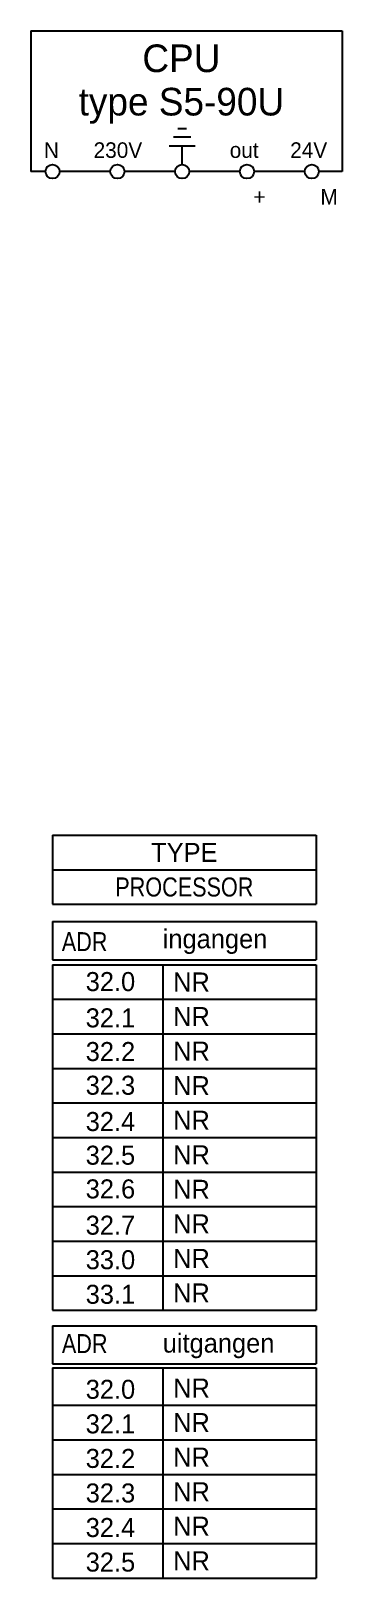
# Model space of a CAD drawing. Extents: x 232 to 268, y 30 to 209.
import ezdxf
from ezdxf.enums import TextEntityAlignment as Align

# ---------------------------------------------------------------- set-up
doc = ezdxf.new("R2010")
doc.units = 0
doc.layers.add('1', color=8, linetype='CONTINUOUS')
doc.layers.add('3', color=30, linetype='CONTINUOUS')

msp = doc.modelspace()

# ---------------------------------------------------------------- linework, layer by layer
at = {"layer": '1', "color": 0}
for p, q in [((232.5, 209.1), (268.5, 209.1)), ((232.5, 209.1), (232.5, 195.4)), ((232.5, 209.1), (233.95, 209.1)), ((265.95, 209.1), (268.5, 209.1)), ((268.5, 209.1), (268.5, 195.4)), ((232.5, 207), (232.5, 192.82)), ((232.5, 207), (232.5, 194.15)), ((232.5, 207), (232.5, 194.13)), ((268.5, 207), (268.5, 192.82)), ((268.5, 207), (268.5, 193.15)), ((249.5, 197.8), (250.5, 197.8)), ((248.5, 195.8), (251.5, 195.8)), ((251, 196.8), (249, 196.8)), ((250, 193.64), (250, 195.8)), ((234.18, 192.82), (232.5, 192.82)), ((241.68, 192.82), (235.82, 192.82)), ((249.18, 192.82), (243.32, 192.82)), ((256.68, 192.82), (250.82, 192.82)), ((264.18, 192.82), (258.32, 192.82)), ((268.5, 192.82), (265.82, 192.82)), ((235, 116), (265.5, 116)), ((235, 116), (235, 108)), ((265.5, 116), (265.5, 108)), ((235, 112), (265.5, 112)), ((235, 112), (265.5, 112)), ((235, 108), (265.5, 108)), ((235, 106), (265.5, 106)), ((235, 106), (235, 101.58)), ((265.5, 106), (265.5, 101.58)), ((235, 101.58), (265.5, 101.58)), ((235, 101), (235, 61)), ((235, 101), (265.5, 101)), ((235, 101), (265.5, 101)), ((247.75, 101), (247.75, 61)), ((265.5, 101), (265.5, 61)), ((235, 97), (265.5, 97)), ((235, 93), (265.5, 93)), ((235, 93), (265.5, 93)), ((235, 89), (265.5, 89)), ((235, 89), (265.5, 89)), ((235, 85), (265.5, 85)), ((235, 85), (265.5, 85)), ((235, 81), (265.5, 81)), ((235, 81), (265.5, 81)), ((235, 77), (265.5, 77)), ((235, 77), (265.5, 77)), ((235, 73), (265.5, 73)), ((235, 73), (265.5, 73)), ((235, 69), (265.5, 69)), ((235, 69), (265.5, 69)), ((235, 65), (265.5, 65)), ((235, 61), (265.5, 61)), ((235, 59.21), (235, 54.81)), ((235, 59.21), (265.5, 59.21)), ((265.5, 59.21), (265.5, 54.81)), ((235, 54.81), (265.5, 54.81)), ((235, 54.33), (265.5, 54.33)), ((235, 54.33), (235, 30)), ((247.75, 54.33), (247.75, 30)), ((265.5, 54.33), (265.5, 30)), ((235, 50), (265.5, 50)), ((235, 50), (265.5, 50)), ((235, 46), (265.5, 46)), ((235, 46), (265.5, 46)), ((235, 42), (265.5, 42)), ((235, 42), (265.5, 42)), ((235, 38), (265.5, 38)), ((235, 38), (265.5, 38)), ((235, 34), (265.5, 34)), ((235, 34), (265.5, 34)), ((235, 30), (265.5, 30)), ((235, 30), (265.5, 30))]:
    msp.add_line(p, q, dxfattribs=at)
for centre in [(235, 192.82), (242.5, 192.82), (250, 192.82), (257.5, 192.82), (265, 192.82)]:
    msp.add_circle(centre, 0.82, dxfattribs=at)
at = {"layer": '3', "color": 0}
for p, q in [((235, 116), (265.5, 116)), ((235, 116), (235, 108)), ((265.5, 116), (265.5, 108)), ((235, 108), (265.5, 108))]:
    msp.add_line(p, q, dxfattribs=at)

# ---------------------------------------------------------------- texts
at = {"layer": '1', "color": 0}
for s, height, p in [('N', 1.8, (234, 194.4)), ('230V', 1.8, (239.75, 194.4)), ('out', 1.8, (255.5, 194.4)), ('24V', 1.8, (262.5, 194.4)), ('+', 1.8, (258.25, 189)), ('M', 1.8, (266, 189)), ('ingangen', 2.2, (247.75, 102.9)), ('uitgangen', 2.2, (247.75, 56.1))]:
    msp.add_text(s, height=height, dxfattribs=at).set_placement(p)
at = {"layer": '1', "color": 0, "width": 0.85}
for p in [(236.07, 102.57), (236.08, 56.04)]:
    msp.add_text('ADR', height=2.2, dxfattribs=at).set_placement(p)
at = {"layer": '1', "color": 0}
for s, p in [('32.0', (241.7, 97.95)), ('32.1', (241.7, 93.75)), ('32.2', (241.7, 89.85)), ('32.3', (241.7, 85.95)), ('32.4', (241.7, 81.75)), ('32.5', (241.7, 77.85)), ('32.6', (241.7, 73.95)), ('32.7', (241.7, 69.75)), ('33.0', (241.7, 65.75)), ('33.1', (241.7, 61.75)), ('32.0', (241.7, 50.75)), ('32.1', (241.7, 46.75)), ('32.2', (241.7, 42.75)), ('32.3', (241.7, 38.75)), ('32.4', (241.7, 34.75)), ('32.5', (241.7, 30.75))]:
    msp.add_text(s, height=2.2, dxfattribs=at).set_placement(p, align=Align.CENTER)
msp.add_attdef('TYPE', text='6ES5-090-8MA11', height=2.2, dxfattribs=at).set_placement((250.25, 112.9), align=Align.CENTER)
at = {"layer": '1', "color": 0, "width": 0.85}
msp.add_attdef('PROCESSOR', text='', height=2.2, dxfattribs=at).set_placement((250.25, 108.9), align=Align.CENTER)
at = {"layer": '1', "color": 0}
for p in [(248.95, 97.9), (248.95, 93.9), (248.95, 89.9), (248.95, 85.9), (248.95, 81.9), (248.95, 77.9), (248.95, 73.9), (248.95, 69.9), (248.95, 65.9), (248.95, 61.9), (248.95, 50.9), (248.95, 46.9), (248.95, 42.9), (248.95, 38.9), (248.95, 34.9), (248.95, 30.9)]:
    msp.add_attdef('NR', p, '', height=2.2, dxfattribs=at)
at = {"layer": '3', "color": 0}
for s, p in [('CPU', (249.91, 205.93)), ('type S5-90U', (249.91, 200.45))]:
    msp.add_text(s, height=3.2, dxfattribs=at).set_placement(p, align=Align.MIDDLE)

doc.saveas('drawing.dxf')
